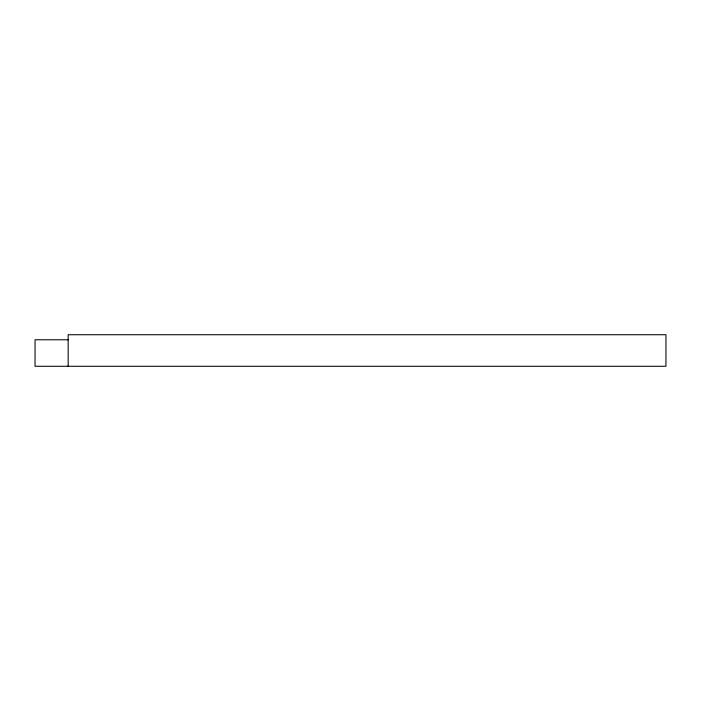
<?xml version="1.0" encoding="UTF-8"?>
<svg xmlns="http://www.w3.org/2000/svg" width="701" height="701" viewBox="0 0 701 701"><rect width="100%" height="100%" fill="white"/><g stroke="black" fill="none" stroke-linecap="round" stroke-linejoin="round"><path stroke-width="1.05" d="M68.312 339.775L35.05 339.775L35.05 366.272L665.95 366.272L665.95 334.727L68.163 334.727L68.163 366.272"/></g></svg>
